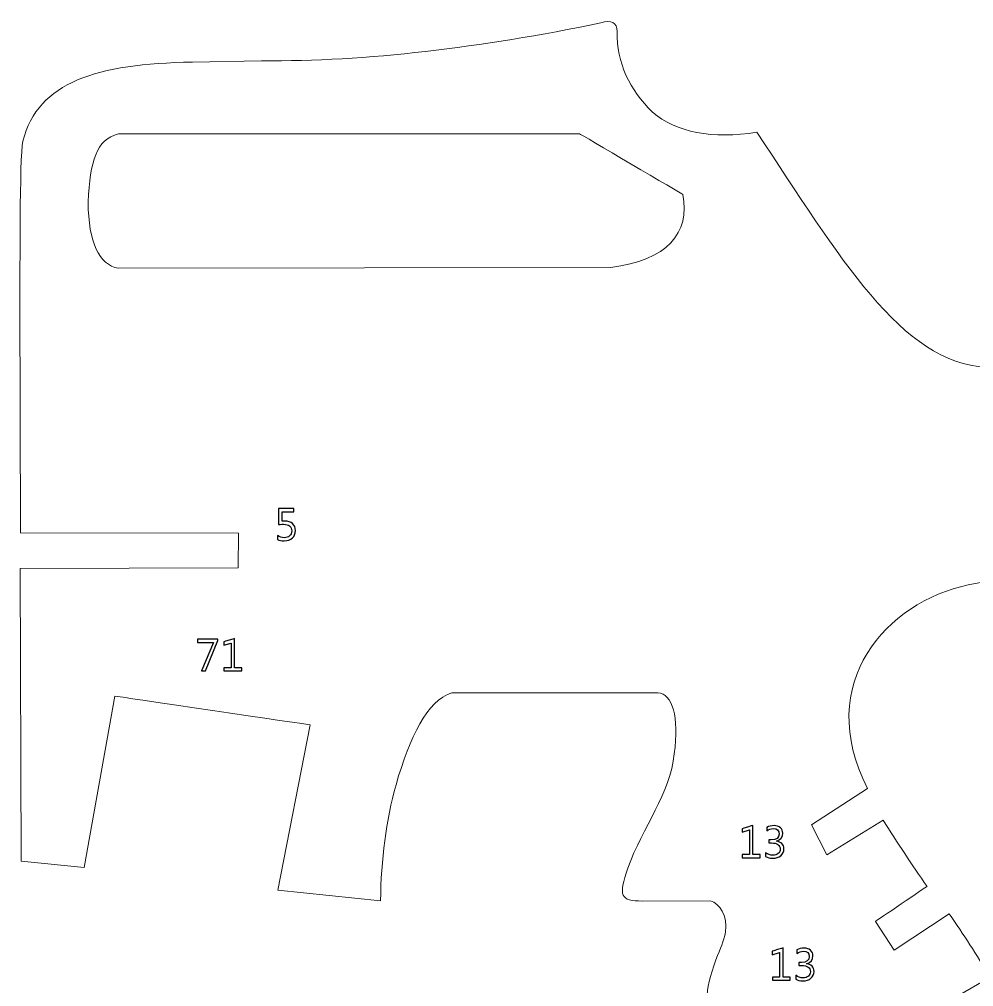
# Model space of a CAD drawing. Header units: centimetres. Extents: x -19.4 to 19.9, y -26.5 to 22.7.
# Drawn here: x 0.58 to 9.52, y -11.9 to -2.84 of the extents above; entities that cross this region are included whole.
import ezdxf

# ---------------------------------------------------------------- set-up
doc = ezdxf.new("R2010")
doc.units = ezdxf.units.CM
doc.header["$MEASUREMENT"] = 0
doc.layers.add('Camada 1', color=7, linetype='Continuous')

msp = doc.modelspace()

# ---------------------------------------------------------------- linework, layer by layer
at = {"layer": 'Camada 1', "color": 7, "lineweight": 9}
for points, knots in [([(7.19645, -11.39078), (7.17834, -11.4777), (7.15261, -11.53528), (7.10658, -11.64964), (7.10658, -11.64964), (7.00426, -11.94824), (6.9458, -12.1205), (7.2625, -12.23736), (7.2625, -12.23736), (7.42524, -12.2847), (7.56222, -12.33634), (7.67792, -12.39158), (7.67792, -12.39158), (8.25612, -12.63074), (8.28379, -13.49284), (8.06222, -14.07244), (8.06222, -14.07244), (7.90312, -14.33174), (8.12985, -14.64468), (8.34635, -14.5721), (8.34635, -14.5721), (8.34635, -14.5721), (10.51261, -13.85516), (10.51261, -13.85516), (10.51261, -13.85516), (10.45027, -13.62004), (10.3866, -13.39248), (10.30282, -13.1574), (10.30282, -13.1574), (10.30282, -13.1574), (9.75943, -13.37982), (9.75943, -13.37982), (9.75943, -13.37982), (9.75943, -13.37982), (9.65196, -13.0734), (9.65196, -13.0734), (9.65196, -13.0734), (9.65196, -13.0734), (10.19293, -12.83964), (10.19293, -12.83964), (10.19293, -12.83964), (10.07545, -12.58512), (9.97469, -12.34292), (9.8446, -12.10114), (9.8446, -12.10114), (9.8446, -12.10114), (9.28561, -12.41004), (9.28561, -12.41004), (9.28561, -12.41004), (9.28561, -12.41004), (9.11823, -12.13246), (9.11823, -12.13246), (9.11823, -12.13246), (9.11823, -12.13246), (9.67372, -11.81196), (9.67372, -11.81196), (9.67372, -11.81196), (9.54626, -11.59628), (9.42556, -11.4123), (9.2911, -11.21652), (9.2911, -11.21652), (9.2911, -11.21652), (8.7758, -11.55694), (8.7758, -11.55694), (8.7758, -11.55694), (8.7758, -11.55694), (8.59966, -11.28924), (8.59966, -11.28924), (8.59966, -11.28924), (8.59966, -11.28924), (9.08363, -10.9607), (9.08363, -10.9607), (9.08363, -10.9607), (8.93983, -10.76064), (8.80629, -10.5467), (8.67396, -10.342), (8.67396, -10.342), (8.67396, -10.342), (8.14573, -10.66632), (8.14573, -10.66632), (8.14573, -10.66632), (8.14573, -10.66632), (8.00262, -10.38486), (8.00262, -10.38486), (8.00262, -10.38486), (8.00262, -10.38486), (8.52443, -10.04256), (8.52443, -10.04256), (8.52443, -10.04256), (8.0212, -9.0515), (8.70751, -8.2985), (9.46802, -8.13704), (9.46802, -8.13704), (11.09261, -7.8101), (12.4897, -7.95706), (13.98482, -8.7694), (13.98482, -8.7694), (14.99996, -9.29474), (16.00137, -9.92246), (16.99467, -10.55402), (16.99467, -10.55402), (17.6037, -10.88394), (18.02344, -11.20762), (18.71948, -11.44536), (18.71948, -11.44536), (18.93572, -11.51192), (19.05844, -11.5514), (19.13972, -11.50868), (19.13972, -11.50868), (19.46327, -10.98524), (19.65925, -10.21248), (19.61815, -8.4746), (19.61815, -8.4746), (19.50839, -6.9784), (19.39746, -6.24118), (19.06685, -5.72082), (19.06685, -5.72082), (18.54663, -5.42754), (16.84974, -5.4812), (14.59497, -5.70444), (14.59497, -5.70444), (13.02089, -5.8212), (11.37442, -6.12376), (9.63661, -6.09544), (9.63661, -6.09544), (8.8524, -6.07016), (8.2565, -5.0562), (7.49029, -3.89738), (7.49029, -3.89738), (7.07465, -3.96578), (6.73533, -3.89846), (6.51279, -3.7086), (6.51279, -3.7086), (6.29751, -3.49826), (6.17681, -3.24938), (6.18123, -2.95512), (6.18123, -2.95512), (6.18213, -2.87114), (6.12349, -2.8403), (6.03036, -2.87408), (6.03036, -2.87408), (4.90413, -3.1053), (3.83605, -3.23604), (2.85293, -3.22862), (2.85293, -3.22862), (2.85293, -3.22862), (2.20467, -3.24034), (2.20467, -3.24034), (2.20467, -3.24034), (1.31001, -3.25706), (0.76008, -3.42442), (0.61744, -3.98142), (0.61744, -3.98142), (0.5844, -4.14354), (0.59169, -5.23704), (0.59013, -5.44748), (0.59013, -5.44748), (0.59013, -5.44748), (0.59369, -7.65022), (0.59369, -7.65022), (0.59369, -7.65022), (0.59369, -7.65022), (2.63687, -7.653), (2.63687, -7.653), (2.63687, -7.653), (2.63687, -7.653), (2.63373, -7.97834), (2.63373, -7.97834), (2.63373, -7.97834), (2.63373, -7.97834), (0.59327, -7.98396), (0.59327, -7.98396), (0.59327, -7.98396), (0.59327, -7.98396), (0.6027, -10.72576), (0.6027, -10.72576), (0.6027, -10.72576), (0.6027, -10.72576), (1.1918, -10.78494), (1.1918, -10.78494), (1.1918, -10.78494), (1.1918, -10.78494), (1.47828, -9.17798), (1.47828, -9.17798), (1.47828, -9.17798), (1.47828, -9.17798), (3.30648, -9.44822), (3.30648, -9.44822), (3.30648, -9.44822), (3.30648, -9.44822), (3.00578, -10.99664), (3.00578, -10.99664), (3.00578, -10.99664), (3.00578, -10.99664), (3.96695, -11.09554), (3.96695, -11.09554), (3.96695, -11.09554), (3.97141, -10.7116), (4.01579, -10.34626), (4.11147, -10.00816), (4.11147, -10.00816), (4.24042, -9.56108), (4.39908, -9.2238), (4.63538, -9.14708), (4.63538, -9.14708), (4.63538, -9.14708), (6.56322, -9.14732), (6.56322, -9.14732), (6.56322, -9.14732), (6.70063, -9.15452), (6.76234, -9.3749), (6.71689, -9.719), (6.71689, -9.719), (6.68061, -10.09176), (6.42141, -10.4), (6.28219, -10.7906), (6.28219, -10.7906), (6.19002, -11.04918), (6.21334, -11.09912), (6.41761, -11.09774), (6.41761, -11.09774), (6.41761, -11.09774), (7.05509, -11.09466), (7.05509, -11.09466), (7.05509, -11.09466), (7.14054, -11.12192), (7.21906, -11.23272), (7.19645, -11.39078)], [0, 0, 0, 0, 0.0172414, 0.0172414, 0.0172414, 0.0172414, 0.0344828, 0.0344828, 0.0344828, 0.0344828, 0.0517241, 0.0517241, 0.0517241, 0.0517241, 0.0689655, 0.0689655, 0.0689655, 0.0689655, 0.0862069, 0.0862069, 0.0862069, 0.0862069, 0.1034483, 0.1034483, 0.1034483, 0.1034483, 0.1206897, 0.1206897, 0.1206897, 0.1206897, 0.137931, 0.137931, 0.137931, 0.137931, 0.1551724, 0.1551724, 0.1551724, 0.1551724, 0.1724138, 0.1724138, 0.1724138, 0.1724138, 0.1896552, 0.1896552, 0.1896552, 0.1896552, 0.2068966, 0.2068966, 0.2068966, 0.2068966, 0.2241379, 0.2241379, 0.2241379, 0.2241379, 0.2413793, 0.2413793, 0.2413793, 0.2413793, 0.2586207, 0.2586207, 0.2586207, 0.2586207, 0.2758621, 0.2758621, 0.2758621, 0.2758621, 0.2931034, 0.2931034, 0.2931034, 0.2931035, 0.3103448, 0.3103448, 0.3103448, 0.3103448, 0.3275862, 0.3275862, 0.3275862, 0.3275862, 0.3448276, 0.3448276, 0.3448276, 0.3448276, 0.362069, 0.362069, 0.362069, 0.362069, 0.3793103, 0.3793103, 0.3793103, 0.3793104, 0.3965517, 0.3965517, 0.3965517, 0.3965517, 0.4137931, 0.4137931, 0.4137931, 0.4137931, 0.4310345, 0.4310345, 0.4310345, 0.4310345, 0.4482759, 0.4482759, 0.4482759, 0.4482759, 0.4655172, 0.4655172, 0.4655172, 0.4655173, 0.4827586, 0.4827586, 0.4827586, 0.4827586, 0.5, 0.5, 0.5, 0.5, 0.5172414, 0.5172414, 0.5172414, 0.5172414, 0.5344828, 0.5344828, 0.5344828, 0.5344828, 0.5517241, 0.5517241, 0.5517241, 0.5517241, 0.5689655, 0.5689655, 0.5689655, 0.5689655, 0.5862069, 0.5862069, 0.5862069, 0.5862069, 0.6034483, 0.6034483, 0.6034483, 0.6034483, 0.6206897, 0.6206897, 0.6206897, 0.6206897, 0.637931, 0.637931, 0.637931, 0.637931, 0.6551724, 0.6551724, 0.6551724, 0.6551724, 0.6724138, 0.6724138, 0.6724138, 0.6724138, 0.6896552, 0.6896552, 0.6896552, 0.6896552, 0.7068966, 0.7068966, 0.7068966, 0.7068966, 0.7241379, 0.7241379, 0.7241379, 0.7241379, 0.7413793, 0.7413793, 0.7413793, 0.7413793, 0.7586207, 0.7586207, 0.7586207, 0.7586207, 0.7758621, 0.7758621, 0.7758621, 0.7758621, 0.7931034, 0.7931034, 0.7931034, 0.7931035, 0.8103448, 0.8103448, 0.8103448, 0.8103448, 0.8275862, 0.8275862, 0.8275862, 0.8275862, 0.8448276, 0.8448276, 0.8448276, 0.8448276, 0.862069, 0.862069, 0.862069, 0.862069, 0.8793103, 0.8793103, 0.8793103, 0.8793104, 0.8965517, 0.8965517, 0.8965517, 0.8965517, 0.9137931, 0.9137931, 0.9137931, 0.9137931, 0.9310345, 0.9310345, 0.9310345, 0.9310345, 0.9482759, 0.9482759, 0.9482759, 0.9482759, 0.9655172, 0.9655172, 0.9655172, 0.9655173, 1, 1, 1, 1]), ([(1.5118, -3.91118), (1.5118, -3.91118), (5.82906, -3.9113), (5.82906, -3.9113), (5.82906, -3.9113), (5.82906, -3.9113), (6.79719, -4.48072), (6.79719, -4.48072), (6.79719, -4.48072), (6.86934, -4.8388), (6.64892, -5.10216), (6.12169, -5.16324), (6.12169, -5.16324), (6.12169, -5.16324), (1.5103, -5.17162), (1.5103, -5.17162), (1.5103, -5.17162), (1.33276, -5.13608), (1.23246, -4.93456), (1.22773, -4.54984), (1.22773, -4.54984), (1.24599, -4.16868), (1.30559, -3.96782), (1.5118, -3.91118)], [0, 0, 0, 0, 0.1428571, 0.1428571, 0.1428571, 0.1428572, 0.2857143, 0.2857143, 0.2857143, 0.2857143, 0.4285714, 0.4285714, 0.4285714, 0.4285714, 0.5714286, 0.5714286, 0.5714286, 0.5714286, 0.7142857, 0.7142857, 0.7142857, 0.7142857, 1, 1, 1, 1])]:
    msp.add_open_spline(points, degree=3, knots=knots, dxfattribs=at)
at = {"layer": 'Camada 1', "color": 7}
for points, knots in [([(3.0028, -7.7118), (3.0028, -7.7118), (3.0028, -7.67582), (3.0028, -7.67582), (3.0028, -7.67582), (3.02305, -7.68908), (3.04365, -7.69572), (3.0646, -7.69572), (3.0646, -7.69572), (3.08556, -7.69572), (3.10242, -7.68979), (3.11526, -7.67794), (3.11526, -7.67794), (3.12804, -7.66615), (3.13446, -7.65042), (3.13446, -7.63087), (3.13446, -7.63087), (3.13446, -7.61147), (3.12789, -7.5963), (3.11484, -7.58544), (3.11484, -7.58544), (3.10172, -7.57457), (3.08302, -7.56914), (3.05861, -7.56914), (3.05861, -7.56914), (3.05035, -7.56914), (3.03483, -7.56998), (3.01211, -7.57161), (3.01211, -7.57161), (3.01211, -7.57161), (3.01211, -7.42266), (3.01211, -7.42266), (3.01211, -7.42266), (3.01211, -7.42266), (3.15562, -7.42266), (3.15562, -7.42266), (3.15562, -7.42266), (3.15562, -7.42266), (3.15562, -7.45314), (3.15562, -7.45314), (3.15562, -7.45314), (3.15562, -7.45314), (3.04428, -7.45314), (3.04428, -7.45314), (3.04428, -7.45314), (3.04428, -7.45314), (3.04428, -7.54035), (3.04428, -7.54035), (3.04428, -7.54035), (3.05339, -7.53979), (3.06178, -7.5395), (3.06954, -7.5395), (3.06954, -7.5395), (3.10122, -7.5395), (3.12578, -7.54748), (3.14313, -7.56335), (3.14313, -7.56335), (3.16049, -7.57923), (3.16917, -7.60103), (3.16917, -7.62869), (3.16917, -7.62869), (3.16917, -7.65733), (3.15986, -7.68041), (3.14116, -7.69783), (3.14116, -7.69783), (3.12246, -7.71533), (3.09678, -7.72408), (3.06425, -7.72408), (3.06425, -7.72408), (3.03681, -7.72408), (3.01634, -7.71999), (3.0028, -7.7118)], [0, 0, 0, 0, 0.0526316, 0.0526316, 0.0526316, 0.0526316, 0.1052632, 0.1052632, 0.1052632, 0.1052632, 0.1578947, 0.1578947, 0.1578947, 0.1578947, 0.2105263, 0.2105263, 0.2105263, 0.2105263, 0.2631579, 0.2631579, 0.2631579, 0.2631579, 0.3157895, 0.3157895, 0.3157895, 0.3157895, 0.3684211, 0.3684211, 0.3684211, 0.3684211, 0.4210526, 0.4210526, 0.4210526, 0.4210526, 0.4736842, 0.4736842, 0.4736842, 0.4736842, 0.5263158, 0.5263158, 0.5263158, 0.5263158, 0.5789474, 0.5789474, 0.5789474, 0.5789474, 0.6315789, 0.6315789, 0.6315789, 0.631579, 0.6842105, 0.6842105, 0.6842105, 0.6842105, 0.7368421, 0.7368421, 0.7368421, 0.7368421, 0.7894737, 0.7894737, 0.7894737, 0.7894737, 0.8421053, 0.8421053, 0.8421053, 0.8421053, 0.8947368, 0.8947368, 0.8947368, 0.8947369, 1, 1, 1, 1]), ([(2.44366, -8.65662), (2.44366, -8.65662), (2.32639, -8.9423), (2.32639, -8.9423), (2.32639, -8.9423), (2.32639, -8.9423), (2.29125, -8.9423), (2.29125, -8.9423), (2.29125, -8.9423), (2.29125, -8.9423), (2.40217, -8.67644), (2.40217, -8.67644), (2.40217, -8.67644), (2.40217, -8.67644), (2.25273, -8.67644), (2.25273, -8.67644), (2.25273, -8.67644), (2.25273, -8.67644), (2.25273, -8.64596), (2.25273, -8.64596), (2.25273, -8.64596), (2.25273, -8.64596), (2.44366, -8.64596), (2.44366, -8.64596), (2.44366, -8.64596), (2.44366, -8.64596), (2.44366, -8.65662), (2.44366, -8.65662)], [0, 0, 0, 0, 0.125, 0.125, 0.125, 0.125, 0.25, 0.25, 0.25, 0.25, 0.375, 0.375, 0.375, 0.375, 0.5, 0.5, 0.5, 0.5, 0.625, 0.625, 0.625, 0.625, 0.75, 0.75, 0.75, 0.75, 1, 1, 1, 1]), ([(2.66718, -8.9423), (2.66718, -8.9423), (2.49954, -8.9423), (2.49954, -8.9423), (2.49954, -8.9423), (2.49954, -8.9423), (2.49954, -8.91267), (2.49954, -8.91267), (2.49954, -8.91267), (2.49954, -8.91267), (2.56642, -8.91267), (2.56642, -8.91267), (2.56642, -8.91267), (2.56642, -8.91267), (2.56642, -8.68223), (2.56642, -8.68223), (2.56642, -8.68223), (2.56642, -8.68223), (2.49784, -8.70269), (2.49784, -8.70269), (2.49784, -8.70269), (2.49784, -8.70269), (2.49784, -8.67052), (2.49784, -8.67052), (2.49784, -8.67052), (2.49784, -8.67052), (2.60029, -8.63919), (2.60029, -8.63919), (2.60029, -8.63919), (2.60029, -8.63919), (2.60029, -8.91267), (2.60029, -8.91267), (2.60029, -8.91267), (2.60029, -8.91267), (2.66718, -8.91267), (2.66718, -8.91267), (2.66718, -8.91267), (2.66718, -8.91267), (2.66718, -8.9423), (2.66718, -8.9423)], [0, 0, 0, 0, 0.0909091, 0.0909091, 0.0909091, 0.0909091, 0.1818182, 0.1818182, 0.1818182, 0.1818182, 0.2727273, 0.2727273, 0.2727273, 0.2727273, 0.3636364, 0.3636364, 0.3636364, 0.3636364, 0.4545455, 0.4545455, 0.4545455, 0.4545455, 0.5454545, 0.5454545, 0.5454545, 0.5454546, 0.6363636, 0.6363636, 0.6363636, 0.6363636, 0.7272727, 0.7272727, 0.7272727, 0.7272727, 0.8181818, 0.8181818, 0.8181818, 0.8181818, 1, 1, 1, 1]), ([(7.5204, -10.69256), (7.5204, -10.69256), (7.35276, -10.69256), (7.35276, -10.69256), (7.35276, -10.69256), (7.35276, -10.69256), (7.35276, -10.66293), (7.35276, -10.66293), (7.35276, -10.66293), (7.35276, -10.66293), (7.41964, -10.66293), (7.41964, -10.66293), (7.41964, -10.66293), (7.41964, -10.66293), (7.41964, -10.43249), (7.41964, -10.43249), (7.41964, -10.43249), (7.41964, -10.43249), (7.35106, -10.45295), (7.35106, -10.45295), (7.35106, -10.45295), (7.35106, -10.45295), (7.35106, -10.42078), (7.35106, -10.42078), (7.35106, -10.42078), (7.35106, -10.42078), (7.45351, -10.38945), (7.45351, -10.38945), (7.45351, -10.38945), (7.45351, -10.38945), (7.45351, -10.66293), (7.45351, -10.66293), (7.45351, -10.66293), (7.45351, -10.66293), (7.5204, -10.66293), (7.5204, -10.66293), (7.5204, -10.66293), (7.5204, -10.66293), (7.5204, -10.69256), (7.5204, -10.69256)], [0, 0, 0, 0, 0.0909091, 0.0909091, 0.0909091, 0.0909091, 0.1818182, 0.1818182, 0.1818182, 0.1818182, 0.2727273, 0.2727273, 0.2727273, 0.2727273, 0.3636364, 0.3636364, 0.3636364, 0.3636364, 0.4545455, 0.4545455, 0.4545455, 0.4545455, 0.5454545, 0.5454545, 0.5454545, 0.5454546, 0.6363636, 0.6363636, 0.6363636, 0.6363636, 0.7272727, 0.7272727, 0.7272727, 0.7272727, 0.8181818, 0.8181818, 0.8181818, 0.8181818, 1, 1, 1, 1]), ([(7.57162, -10.68155), (7.57162, -10.68155), (7.57162, -10.64515), (7.57162, -10.64515), (7.57162, -10.64515), (7.59187, -10.66123), (7.6148, -10.66928), (7.64028, -10.66928), (7.64028, -10.66928), (7.66102, -10.66928), (7.67753, -10.66413), (7.68988, -10.65375), (7.68988, -10.65375), (7.70222, -10.64338), (7.70836, -10.62941), (7.70836, -10.61191), (7.70836, -10.61191), (7.70836, -10.57311), (7.68085, -10.5537), (7.62588, -10.5537), (7.62588, -10.5537), (7.62588, -10.5537), (7.60126, -10.5537), (7.60126, -10.5537), (7.60126, -10.5537), (7.60126, -10.5537), (7.60126, -10.52492), (7.60126, -10.52492), (7.60126, -10.52492), (7.60126, -10.52492), (7.62468, -10.52492), (7.62468, -10.52492), (7.62468, -10.52492), (7.67372, -10.52492), (7.6982, -10.50671), (7.6982, -10.47038), (7.6982, -10.47038), (7.6982, -10.43672), (7.6795, -10.41993), (7.64211, -10.41993), (7.64211, -10.41993), (7.62123, -10.41993), (7.60154, -10.42698), (7.58305, -10.4411), (7.58305, -10.4411), (7.58305, -10.4411), (7.58305, -10.40808), (7.58305, -10.40808), (7.58305, -10.40808), (7.6021, -10.39679), (7.62461, -10.39114), (7.65051, -10.39114), (7.65051, -10.39114), (7.67548, -10.39114), (7.69545, -10.39777), (7.71048, -10.41097), (7.71048, -10.41097), (7.72544, -10.42423), (7.73292, -10.44117), (7.73292, -10.46184), (7.73292, -10.46184), (7.73292, -10.50086), (7.71309, -10.52598), (7.67337, -10.53712), (7.67337, -10.53712), (7.67337, -10.53712), (7.67337, -10.53797), (7.67337, -10.53797), (7.67337, -10.53797), (7.69467, -10.54002), (7.71161, -10.5475), (7.72417, -10.56041), (7.72417, -10.56041), (7.7368, -10.57332), (7.74308, -10.58941), (7.74308, -10.60867), (7.74308, -10.60867), (7.74308, -10.63534), (7.73355, -10.65679), (7.71443, -10.67316), (7.71443, -10.67316), (7.69531, -10.68946), (7.67012, -10.69764), (7.63886, -10.69764), (7.63886, -10.69764), (7.61071, -10.69764), (7.58828, -10.69228), (7.57162, -10.68155)], [0, 0, 0, 0, 0.0434783, 0.0434783, 0.0434783, 0.0434783, 0.0869565, 0.0869565, 0.0869565, 0.0869565, 0.1304348, 0.1304348, 0.1304348, 0.1304348, 0.173913, 0.173913, 0.173913, 0.1739131, 0.2173913, 0.2173913, 0.2173913, 0.2173913, 0.2608696, 0.2608696, 0.2608696, 0.2608696, 0.3043478, 0.3043478, 0.3043478, 0.3043478, 0.3478261, 0.3478261, 0.3478261, 0.3478261, 0.3913043, 0.3913043, 0.3913043, 0.3913044, 0.4347826, 0.4347826, 0.4347826, 0.4347826, 0.4782609, 0.4782609, 0.4782609, 0.4782609, 0.5217391, 0.5217391, 0.5217391, 0.5217391, 0.5652174, 0.5652174, 0.5652174, 0.5652174, 0.6086957, 0.6086957, 0.6086957, 0.6086957, 0.6521739, 0.6521739, 0.6521739, 0.6521739, 0.6956522, 0.6956522, 0.6956522, 0.6956522, 0.7391304, 0.7391304, 0.7391304, 0.7391304, 0.7826087, 0.7826087, 0.7826087, 0.7826087, 0.826087, 0.826087, 0.826087, 0.826087, 0.8695652, 0.8695652, 0.8695652, 0.8695652, 0.9130435, 0.9130435, 0.9130435, 0.9130435, 1, 1, 1, 1]), ([(7.8027, -11.84058), (7.8027, -11.84058), (7.63506, -11.84058), (7.63506, -11.84058), (7.63506, -11.84058), (7.63506, -11.84058), (7.63506, -11.81095), (7.63506, -11.81095), (7.63506, -11.81095), (7.63506, -11.81095), (7.70194, -11.81095), (7.70194, -11.81095), (7.70194, -11.81095), (7.70194, -11.81095), (7.70194, -11.58051), (7.70194, -11.58051), (7.70194, -11.58051), (7.70194, -11.58051), (7.63336, -11.60097), (7.63336, -11.60097), (7.63336, -11.60097), (7.63336, -11.60097), (7.63336, -11.5688), (7.63336, -11.5688), (7.63336, -11.5688), (7.63336, -11.5688), (7.73581, -11.53747), (7.73581, -11.53747), (7.73581, -11.53747), (7.73581, -11.53747), (7.73581, -11.81095), (7.73581, -11.81095), (7.73581, -11.81095), (7.73581, -11.81095), (7.8027, -11.81095), (7.8027, -11.81095), (7.8027, -11.81095), (7.8027, -11.81095), (7.8027, -11.84058), (7.8027, -11.84058)], [0, 0, 0, 0, 0.0909091, 0.0909091, 0.0909091, 0.0909091, 0.1818182, 0.1818182, 0.1818182, 0.1818182, 0.2727273, 0.2727273, 0.2727273, 0.2727273, 0.3636364, 0.3636364, 0.3636364, 0.3636364, 0.4545455, 0.4545455, 0.4545455, 0.4545455, 0.5454545, 0.5454545, 0.5454545, 0.5454546, 0.6363636, 0.6363636, 0.6363636, 0.6363636, 0.7272727, 0.7272727, 0.7272727, 0.7272727, 0.8181818, 0.8181818, 0.8181818, 0.8181818, 1, 1, 1, 1]), ([(7.85392, -11.82957), (7.85392, -11.82957), (7.85392, -11.79317), (7.85392, -11.79317), (7.85392, -11.79317), (7.87417, -11.80925), (7.8971, -11.8173), (7.92258, -11.8173), (7.92258, -11.8173), (7.94332, -11.8173), (7.95983, -11.81215), (7.97218, -11.80177), (7.97218, -11.80177), (7.98452, -11.7914), (7.99066, -11.77743), (7.99066, -11.75993), (7.99066, -11.75993), (7.99066, -11.72113), (7.96315, -11.70172), (7.90818, -11.70172), (7.90818, -11.70172), (7.90818, -11.70172), (7.88356, -11.70172), (7.88356, -11.70172), (7.88356, -11.70172), (7.88356, -11.70172), (7.88356, -11.67294), (7.88356, -11.67294), (7.88356, -11.67294), (7.88356, -11.67294), (7.90698, -11.67294), (7.90698, -11.67294), (7.90698, -11.67294), (7.95602, -11.67294), (7.9805, -11.65473), (7.9805, -11.6184), (7.9805, -11.6184), (7.9805, -11.58474), (7.9618, -11.56795), (7.92441, -11.56795), (7.92441, -11.56795), (7.90353, -11.56795), (7.88384, -11.575), (7.86535, -11.58912), (7.86535, -11.58912), (7.86535, -11.58912), (7.86535, -11.5561), (7.86535, -11.5561), (7.86535, -11.5561), (7.8844, -11.54481), (7.90691, -11.53916), (7.93281, -11.53916), (7.93281, -11.53916), (7.95778, -11.53916), (7.97775, -11.54579), (7.99278, -11.55899), (7.99278, -11.55899), (8.00774, -11.57225), (8.01522, -11.58919), (8.01522, -11.60986), (8.01522, -11.60986), (8.01522, -11.64888), (7.99539, -11.674), (7.95567, -11.68514), (7.95567, -11.68514), (7.95567, -11.68514), (7.95567, -11.68599), (7.95567, -11.68599), (7.95567, -11.68599), (7.97697, -11.68804), (7.99391, -11.69552), (8.00647, -11.70843), (8.00647, -11.70843), (8.0191, -11.72134), (8.02538, -11.73743), (8.02538, -11.75669), (8.02538, -11.75669), (8.02538, -11.78336), (8.01585, -11.80481), (7.99673, -11.82118), (7.99673, -11.82118), (7.97761, -11.83748), (7.95242, -11.84566), (7.92116, -11.84566), (7.92116, -11.84566), (7.89301, -11.84566), (7.87058, -11.8403), (7.85392, -11.82957)], [0, 0, 0, 0, 0.0434783, 0.0434783, 0.0434783, 0.0434783, 0.0869565, 0.0869565, 0.0869565, 0.0869565, 0.1304348, 0.1304348, 0.1304348, 0.1304348, 0.173913, 0.173913, 0.173913, 0.1739131, 0.2173913, 0.2173913, 0.2173913, 0.2173913, 0.2608696, 0.2608696, 0.2608696, 0.2608696, 0.3043478, 0.3043478, 0.3043478, 0.3043478, 0.3478261, 0.3478261, 0.3478261, 0.3478261, 0.3913043, 0.3913043, 0.3913043, 0.3913044, 0.4347826, 0.4347826, 0.4347826, 0.4347826, 0.4782609, 0.4782609, 0.4782609, 0.4782609, 0.5217391, 0.5217391, 0.5217391, 0.5217391, 0.5652174, 0.5652174, 0.5652174, 0.5652174, 0.6086957, 0.6086957, 0.6086957, 0.6086957, 0.6521739, 0.6521739, 0.6521739, 0.6521739, 0.6956522, 0.6956522, 0.6956522, 0.6956522, 0.7391304, 0.7391304, 0.7391304, 0.7391304, 0.7826087, 0.7826087, 0.7826087, 0.7826087, 0.826087, 0.826087, 0.826087, 0.826087, 0.8695652, 0.8695652, 0.8695652, 0.8695652, 0.9130435, 0.9130435, 0.9130435, 0.9130435, 1, 1, 1, 1])]:
    msp.add_open_spline(points, degree=3, knots=knots, dxfattribs=at)
at = {"layer": 'Camada 1', "color": 250, "lineweight": 9}
for points, knots in [([(3.0028, -7.7118), (3.0028, -7.7118), (3.0028, -7.67582), (3.0028, -7.67582), (3.0028, -7.67582), (3.02305, -7.68908), (3.04365, -7.69572), (3.0646, -7.69572), (3.0646, -7.69572), (3.08556, -7.69572), (3.10242, -7.68979), (3.11526, -7.67794), (3.11526, -7.67794), (3.12804, -7.66615), (3.13446, -7.65042), (3.13446, -7.63087), (3.13446, -7.63087), (3.13446, -7.61147), (3.12789, -7.5963), (3.11484, -7.58544), (3.11484, -7.58544), (3.10172, -7.57457), (3.08302, -7.56914), (3.05861, -7.56914), (3.05861, -7.56914), (3.05035, -7.56914), (3.03483, -7.56998), (3.01211, -7.57161), (3.01211, -7.57161), (3.01211, -7.57161), (3.01211, -7.42266), (3.01211, -7.42266), (3.01211, -7.42266), (3.01211, -7.42266), (3.15562, -7.42266), (3.15562, -7.42266), (3.15562, -7.42266), (3.15562, -7.42266), (3.15562, -7.45314), (3.15562, -7.45314), (3.15562, -7.45314), (3.15562, -7.45314), (3.04428, -7.45314), (3.04428, -7.45314), (3.04428, -7.45314), (3.04428, -7.45314), (3.04428, -7.54035), (3.04428, -7.54035), (3.04428, -7.54035), (3.05339, -7.53979), (3.06178, -7.5395), (3.06954, -7.5395), (3.06954, -7.5395), (3.10122, -7.5395), (3.12578, -7.54748), (3.14313, -7.56335), (3.14313, -7.56335), (3.16049, -7.57923), (3.16917, -7.60103), (3.16917, -7.62869), (3.16917, -7.62869), (3.16917, -7.65733), (3.15986, -7.68041), (3.14116, -7.69783), (3.14116, -7.69783), (3.12246, -7.71533), (3.09678, -7.72408), (3.06425, -7.72408), (3.06425, -7.72408), (3.03681, -7.72408), (3.01634, -7.71999), (3.0028, -7.7118)], [0, 0, 0, 0, 0.0526316, 0.0526316, 0.0526316, 0.0526316, 0.1052632, 0.1052632, 0.1052632, 0.1052632, 0.1578947, 0.1578947, 0.1578947, 0.1578947, 0.2105263, 0.2105263, 0.2105263, 0.2105263, 0.2631579, 0.2631579, 0.2631579, 0.2631579, 0.3157895, 0.3157895, 0.3157895, 0.3157895, 0.3684211, 0.3684211, 0.3684211, 0.3684211, 0.4210526, 0.4210526, 0.4210526, 0.4210526, 0.4736842, 0.4736842, 0.4736842, 0.4736842, 0.5263158, 0.5263158, 0.5263158, 0.5263158, 0.5789474, 0.5789474, 0.5789474, 0.5789474, 0.6315789, 0.6315789, 0.6315789, 0.631579, 0.6842105, 0.6842105, 0.6842105, 0.6842105, 0.7368421, 0.7368421, 0.7368421, 0.7368421, 0.7894737, 0.7894737, 0.7894737, 0.7894737, 0.8421053, 0.8421053, 0.8421053, 0.8421053, 0.8947368, 0.8947368, 0.8947368, 0.8947369, 1, 1, 1, 1]), ([(2.44366, -8.65662), (2.44366, -8.65662), (2.32639, -8.9423), (2.32639, -8.9423), (2.32639, -8.9423), (2.32639, -8.9423), (2.29125, -8.9423), (2.29125, -8.9423), (2.29125, -8.9423), (2.29125, -8.9423), (2.40217, -8.67644), (2.40217, -8.67644), (2.40217, -8.67644), (2.40217, -8.67644), (2.25273, -8.67644), (2.25273, -8.67644), (2.25273, -8.67644), (2.25273, -8.67644), (2.25273, -8.64596), (2.25273, -8.64596), (2.25273, -8.64596), (2.25273, -8.64596), (2.44366, -8.64596), (2.44366, -8.64596), (2.44366, -8.64596), (2.44366, -8.64596), (2.44366, -8.65662), (2.44366, -8.65662)], [0, 0, 0, 0, 0.125, 0.125, 0.125, 0.125, 0.25, 0.25, 0.25, 0.25, 0.375, 0.375, 0.375, 0.375, 0.5, 0.5, 0.5, 0.5, 0.625, 0.625, 0.625, 0.625, 0.75, 0.75, 0.75, 0.75, 1, 1, 1, 1]), ([(2.66718, -8.9423), (2.66718, -8.9423), (2.49954, -8.9423), (2.49954, -8.9423), (2.49954, -8.9423), (2.49954, -8.9423), (2.49954, -8.91267), (2.49954, -8.91267), (2.49954, -8.91267), (2.49954, -8.91267), (2.56642, -8.91267), (2.56642, -8.91267), (2.56642, -8.91267), (2.56642, -8.91267), (2.56642, -8.68223), (2.56642, -8.68223), (2.56642, -8.68223), (2.56642, -8.68223), (2.49784, -8.70269), (2.49784, -8.70269), (2.49784, -8.70269), (2.49784, -8.70269), (2.49784, -8.67052), (2.49784, -8.67052), (2.49784, -8.67052), (2.49784, -8.67052), (2.60029, -8.63919), (2.60029, -8.63919), (2.60029, -8.63919), (2.60029, -8.63919), (2.60029, -8.91267), (2.60029, -8.91267), (2.60029, -8.91267), (2.60029, -8.91267), (2.66718, -8.91267), (2.66718, -8.91267), (2.66718, -8.91267), (2.66718, -8.91267), (2.66718, -8.9423), (2.66718, -8.9423)], [0, 0, 0, 0, 0.0909091, 0.0909091, 0.0909091, 0.0909091, 0.1818182, 0.1818182, 0.1818182, 0.1818182, 0.2727273, 0.2727273, 0.2727273, 0.2727273, 0.3636364, 0.3636364, 0.3636364, 0.3636364, 0.4545455, 0.4545455, 0.4545455, 0.4545455, 0.5454545, 0.5454545, 0.5454545, 0.5454546, 0.6363636, 0.6363636, 0.6363636, 0.6363636, 0.7272727, 0.7272727, 0.7272727, 0.7272727, 0.8181818, 0.8181818, 0.8181818, 0.8181818, 1, 1, 1, 1]), ([(7.5204, -10.69256), (7.5204, -10.69256), (7.35276, -10.69256), (7.35276, -10.69256), (7.35276, -10.69256), (7.35276, -10.69256), (7.35276, -10.66293), (7.35276, -10.66293), (7.35276, -10.66293), (7.35276, -10.66293), (7.41964, -10.66293), (7.41964, -10.66293), (7.41964, -10.66293), (7.41964, -10.66293), (7.41964, -10.43249), (7.41964, -10.43249), (7.41964, -10.43249), (7.41964, -10.43249), (7.35106, -10.45295), (7.35106, -10.45295), (7.35106, -10.45295), (7.35106, -10.45295), (7.35106, -10.42078), (7.35106, -10.42078), (7.35106, -10.42078), (7.35106, -10.42078), (7.45351, -10.38945), (7.45351, -10.38945), (7.45351, -10.38945), (7.45351, -10.38945), (7.45351, -10.66293), (7.45351, -10.66293), (7.45351, -10.66293), (7.45351, -10.66293), (7.5204, -10.66293), (7.5204, -10.66293), (7.5204, -10.66293), (7.5204, -10.66293), (7.5204, -10.69256), (7.5204, -10.69256)], [0, 0, 0, 0, 0.0909091, 0.0909091, 0.0909091, 0.0909091, 0.1818182, 0.1818182, 0.1818182, 0.1818182, 0.2727273, 0.2727273, 0.2727273, 0.2727273, 0.3636364, 0.3636364, 0.3636364, 0.3636364, 0.4545455, 0.4545455, 0.4545455, 0.4545455, 0.5454545, 0.5454545, 0.5454545, 0.5454546, 0.6363636, 0.6363636, 0.6363636, 0.6363636, 0.7272727, 0.7272727, 0.7272727, 0.7272727, 0.8181818, 0.8181818, 0.8181818, 0.8181818, 1, 1, 1, 1]), ([(7.57162, -10.68155), (7.57162, -10.68155), (7.57162, -10.64515), (7.57162, -10.64515), (7.57162, -10.64515), (7.59187, -10.66123), (7.6148, -10.66928), (7.64028, -10.66928), (7.64028, -10.66928), (7.66102, -10.66928), (7.67753, -10.66413), (7.68988, -10.65375), (7.68988, -10.65375), (7.70222, -10.64338), (7.70836, -10.62941), (7.70836, -10.61191), (7.70836, -10.61191), (7.70836, -10.57311), (7.68085, -10.5537), (7.62588, -10.5537), (7.62588, -10.5537), (7.62588, -10.5537), (7.60126, -10.5537), (7.60126, -10.5537), (7.60126, -10.5537), (7.60126, -10.5537), (7.60126, -10.52492), (7.60126, -10.52492), (7.60126, -10.52492), (7.60126, -10.52492), (7.62468, -10.52492), (7.62468, -10.52492), (7.62468, -10.52492), (7.67372, -10.52492), (7.6982, -10.50671), (7.6982, -10.47038), (7.6982, -10.47038), (7.6982, -10.43672), (7.6795, -10.41993), (7.64211, -10.41993), (7.64211, -10.41993), (7.62123, -10.41993), (7.60154, -10.42698), (7.58305, -10.4411), (7.58305, -10.4411), (7.58305, -10.4411), (7.58305, -10.40808), (7.58305, -10.40808), (7.58305, -10.40808), (7.6021, -10.39679), (7.62461, -10.39114), (7.65051, -10.39114), (7.65051, -10.39114), (7.67548, -10.39114), (7.69545, -10.39777), (7.71048, -10.41097), (7.71048, -10.41097), (7.72544, -10.42423), (7.73292, -10.44117), (7.73292, -10.46184), (7.73292, -10.46184), (7.73292, -10.50086), (7.71309, -10.52598), (7.67337, -10.53712), (7.67337, -10.53712), (7.67337, -10.53712), (7.67337, -10.53797), (7.67337, -10.53797), (7.67337, -10.53797), (7.69467, -10.54002), (7.71161, -10.5475), (7.72417, -10.56041), (7.72417, -10.56041), (7.7368, -10.57332), (7.74308, -10.58941), (7.74308, -10.60867), (7.74308, -10.60867), (7.74308, -10.63534), (7.73355, -10.65679), (7.71443, -10.67316), (7.71443, -10.67316), (7.69531, -10.68946), (7.67012, -10.69764), (7.63886, -10.69764), (7.63886, -10.69764), (7.61071, -10.69764), (7.58828, -10.69228), (7.57162, -10.68155)], [0, 0, 0, 0, 0.0434783, 0.0434783, 0.0434783, 0.0434783, 0.0869565, 0.0869565, 0.0869565, 0.0869565, 0.1304348, 0.1304348, 0.1304348, 0.1304348, 0.173913, 0.173913, 0.173913, 0.1739131, 0.2173913, 0.2173913, 0.2173913, 0.2173913, 0.2608696, 0.2608696, 0.2608696, 0.2608696, 0.3043478, 0.3043478, 0.3043478, 0.3043478, 0.3478261, 0.3478261, 0.3478261, 0.3478261, 0.3913043, 0.3913043, 0.3913043, 0.3913044, 0.4347826, 0.4347826, 0.4347826, 0.4347826, 0.4782609, 0.4782609, 0.4782609, 0.4782609, 0.5217391, 0.5217391, 0.5217391, 0.5217391, 0.5652174, 0.5652174, 0.5652174, 0.5652174, 0.6086957, 0.6086957, 0.6086957, 0.6086957, 0.6521739, 0.6521739, 0.6521739, 0.6521739, 0.6956522, 0.6956522, 0.6956522, 0.6956522, 0.7391304, 0.7391304, 0.7391304, 0.7391304, 0.7826087, 0.7826087, 0.7826087, 0.7826087, 0.826087, 0.826087, 0.826087, 0.826087, 0.8695652, 0.8695652, 0.8695652, 0.8695652, 0.9130435, 0.9130435, 0.9130435, 0.9130435, 1, 1, 1, 1]), ([(7.8027, -11.84058), (7.8027, -11.84058), (7.63506, -11.84058), (7.63506, -11.84058), (7.63506, -11.84058), (7.63506, -11.84058), (7.63506, -11.81095), (7.63506, -11.81095), (7.63506, -11.81095), (7.63506, -11.81095), (7.70194, -11.81095), (7.70194, -11.81095), (7.70194, -11.81095), (7.70194, -11.81095), (7.70194, -11.58051), (7.70194, -11.58051), (7.70194, -11.58051), (7.70194, -11.58051), (7.63336, -11.60097), (7.63336, -11.60097), (7.63336, -11.60097), (7.63336, -11.60097), (7.63336, -11.5688), (7.63336, -11.5688), (7.63336, -11.5688), (7.63336, -11.5688), (7.73581, -11.53747), (7.73581, -11.53747), (7.73581, -11.53747), (7.73581, -11.53747), (7.73581, -11.81095), (7.73581, -11.81095), (7.73581, -11.81095), (7.73581, -11.81095), (7.8027, -11.81095), (7.8027, -11.81095), (7.8027, -11.81095), (7.8027, -11.81095), (7.8027, -11.84058), (7.8027, -11.84058)], [0, 0, 0, 0, 0.0909091, 0.0909091, 0.0909091, 0.0909091, 0.1818182, 0.1818182, 0.1818182, 0.1818182, 0.2727273, 0.2727273, 0.2727273, 0.2727273, 0.3636364, 0.3636364, 0.3636364, 0.3636364, 0.4545455, 0.4545455, 0.4545455, 0.4545455, 0.5454545, 0.5454545, 0.5454545, 0.5454546, 0.6363636, 0.6363636, 0.6363636, 0.6363636, 0.7272727, 0.7272727, 0.7272727, 0.7272727, 0.8181818, 0.8181818, 0.8181818, 0.8181818, 1, 1, 1, 1]), ([(7.85392, -11.82957), (7.85392, -11.82957), (7.85392, -11.79317), (7.85392, -11.79317), (7.85392, -11.79317), (7.87417, -11.80925), (7.8971, -11.8173), (7.92258, -11.8173), (7.92258, -11.8173), (7.94332, -11.8173), (7.95983, -11.81215), (7.97218, -11.80177), (7.97218, -11.80177), (7.98452, -11.7914), (7.99066, -11.77743), (7.99066, -11.75993), (7.99066, -11.75993), (7.99066, -11.72113), (7.96315, -11.70172), (7.90818, -11.70172), (7.90818, -11.70172), (7.90818, -11.70172), (7.88356, -11.70172), (7.88356, -11.70172), (7.88356, -11.70172), (7.88356, -11.70172), (7.88356, -11.67294), (7.88356, -11.67294), (7.88356, -11.67294), (7.88356, -11.67294), (7.90698, -11.67294), (7.90698, -11.67294), (7.90698, -11.67294), (7.95602, -11.67294), (7.9805, -11.65473), (7.9805, -11.6184), (7.9805, -11.6184), (7.9805, -11.58474), (7.9618, -11.56795), (7.92441, -11.56795), (7.92441, -11.56795), (7.90353, -11.56795), (7.88384, -11.575), (7.86535, -11.58912), (7.86535, -11.58912), (7.86535, -11.58912), (7.86535, -11.5561), (7.86535, -11.5561), (7.86535, -11.5561), (7.8844, -11.54481), (7.90691, -11.53916), (7.93281, -11.53916), (7.93281, -11.53916), (7.95778, -11.53916), (7.97775, -11.54579), (7.99278, -11.55899), (7.99278, -11.55899), (8.00774, -11.57225), (8.01522, -11.58919), (8.01522, -11.60986), (8.01522, -11.60986), (8.01522, -11.64888), (7.99539, -11.674), (7.95567, -11.68514), (7.95567, -11.68514), (7.95567, -11.68514), (7.95567, -11.68599), (7.95567, -11.68599), (7.95567, -11.68599), (7.97697, -11.68804), (7.99391, -11.69552), (8.00647, -11.70843), (8.00647, -11.70843), (8.0191, -11.72134), (8.02538, -11.73743), (8.02538, -11.75669), (8.02538, -11.75669), (8.02538, -11.78336), (8.01585, -11.80481), (7.99673, -11.82118), (7.99673, -11.82118), (7.97761, -11.83748), (7.95242, -11.84566), (7.92116, -11.84566), (7.92116, -11.84566), (7.89301, -11.84566), (7.87058, -11.8403), (7.85392, -11.82957)], [0, 0, 0, 0, 0.0434783, 0.0434783, 0.0434783, 0.0434783, 0.0869565, 0.0869565, 0.0869565, 0.0869565, 0.1304348, 0.1304348, 0.1304348, 0.1304348, 0.173913, 0.173913, 0.173913, 0.1739131, 0.2173913, 0.2173913, 0.2173913, 0.2173913, 0.2608696, 0.2608696, 0.2608696, 0.2608696, 0.3043478, 0.3043478, 0.3043478, 0.3043478, 0.3478261, 0.3478261, 0.3478261, 0.3478261, 0.3913043, 0.3913043, 0.3913043, 0.3913044, 0.4347826, 0.4347826, 0.4347826, 0.4347826, 0.4782609, 0.4782609, 0.4782609, 0.4782609, 0.5217391, 0.5217391, 0.5217391, 0.5217391, 0.5652174, 0.5652174, 0.5652174, 0.5652174, 0.6086957, 0.6086957, 0.6086957, 0.6086957, 0.6521739, 0.6521739, 0.6521739, 0.6521739, 0.6956522, 0.6956522, 0.6956522, 0.6956522, 0.7391304, 0.7391304, 0.7391304, 0.7391304, 0.7826087, 0.7826087, 0.7826087, 0.7826087, 0.826087, 0.826087, 0.826087, 0.826087, 0.8695652, 0.8695652, 0.8695652, 0.8695652, 0.9130435, 0.9130435, 0.9130435, 0.9130435, 1, 1, 1, 1])]:
    msp.add_open_spline(points, degree=3, knots=knots, dxfattribs=at)

doc.saveas('drawing.dxf')
